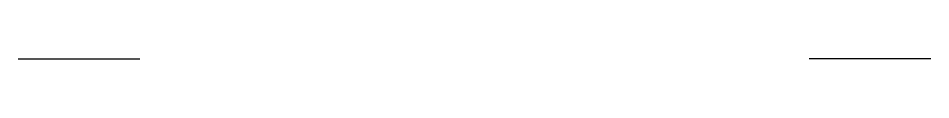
# Model space of a CAD drawing. Header units: centimetres. Extents: x -35.28 to -27.78, y 4.54 to 4.54.
import ezdxf

# ---------------------------------------------------------------- set-up
doc = ezdxf.new("R2010")
doc.units = ezdxf.units.CM
doc.layers.get('0').update_dxf_attribs({"true_color": 0xe7f0ff})

msp = doc.modelspace()

# ---------------------------------------------------------------- linework, layer by layer
at = {"color": 151, "extrusion": (0, 1, 0)}
for p, q in [((-35.2831, 4.5354, 23.0912), (-34.2831, 4.5354, 21.3591)), ((-27.7831, 4.5354, 10.1008), (-28.7831, 4.5354, 11.8328))]:
    msp.add_line(p, q, dxfattribs=at)

doc.saveas('drawing.dxf')
